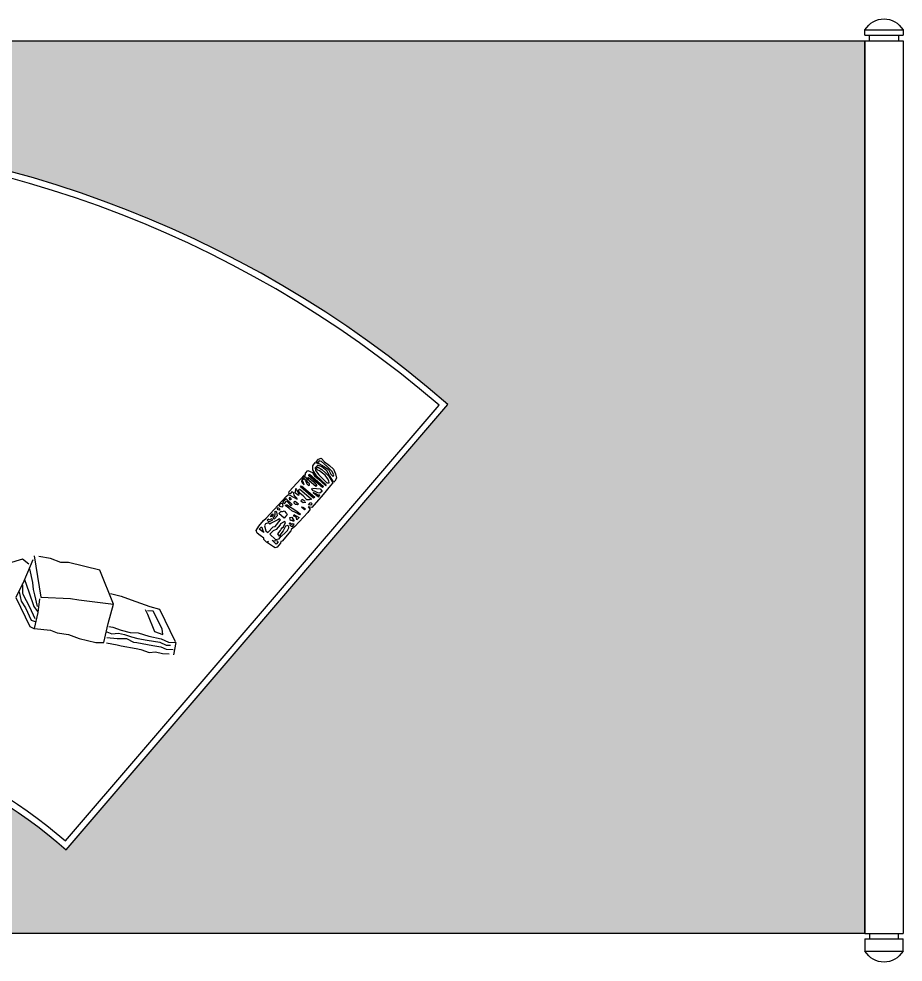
# Model space of a CAD drawing. Header units: millimetres. Extents: x 437 to 2297, y 289 to 1029.
# Drawn here: x 1603 to 2297, y 289 to 1029 of the extents above; entities that cross this region are included whole.
import ezdxf

# ---------------------------------------------------------------- set-up
doc = ezdxf.new("R2010")
doc.units = ezdxf.units.MM
for name, color, linetype in [('3', 3, 'Continuous'), ('4', 4, 'Continuous'), ('7', 7, 'Continuous'), ('BH', 3, 'Continuous')]:
    doc.layers.add(name, color=color, linetype=linetype)

# ---------------------------------------------------------------- blocks, each defined once
blk = doc.blocks.new('A$C17FF35E8')
at = {"layer": 'BH'}
h = blk.add_hatch(dxfattribs=at)
h.set_pattern_fill('ESCHER', color=256, scale=50, style=0)
h.set_pattern_definition([(59.99999999999999, (-630.7850322477962, -3086.881231658718), (-59.99999997655987, -1.353315237651032e-08), [55.00000000000001, -5]), (180, (-630.7850322477962, -3086.881231658718), (29.99999999999999, -51.9615242), [55.00000000000001, -5]), (300.0000000000001, (-630.7850322477962, -3086.881231658718), (59.99999997655987, -1.353315237651032e-08), [55.00000000000001, -5]), (59.99999999999999, (-625.7850322477962, -3086.881231658718), (-59.99999997655987, -1.353315237651032e-08), [10, -50]), (300.0000000000001, (-625.7850322477962, -3086.881231658718), (59.99999997655987, -1.353315237651032e-08), [10, -50]), (59.99999999999999, (-633.2850322477962, -3082.551104658718), (-59.99999997655987, -1.353315237651032e-08), [10, -50]), (180, (-633.2850322477962, -3082.551104658718), (29.99999999999999, -51.9615242), [10, -50]), (300.0000000000001, (-633.2850322477962, -3091.211358658718), (59.99999997655987, -1.353315237651032e-08), [10, -50]), (180, (-633.2850322477962, -3091.211358658718), (29.99999999999999, -51.9615242), [10, -50]), (59.99999999999999, (-650.7850322477962, -3086.881231658718), (-59.99999997655987, -1.353315237651032e-08), [10, -50]), (300.0000000000001, (-650.7850322477962, -3086.881231658718), (59.99999997655987, -1.353315237651032e-08), [10, -50]), (59.99999999999999, (-620.7850322477962, -3104.201739708718), (-59.99999997655987, -1.353315237651032e-08), [10, -50]), (180, (-620.7850322477962, -3104.201739708718), (29.99999999999999, -51.9615242), [10, -50]), (300.0000000000001, (-620.7850322477962, -3069.560723608718), (59.99999997655987, -1.353315237651032e-08), [10, -50]), (180, (-620.7850322477962, -3069.560723608718), (29.99999999999999, -51.9615242), [10, -50]), (0, (-620.7850322477962, -3078.220977608718), (-30, 51.9615242), [35, -25]), (0, (-620.7850322477962, -3095.541485708718), (-30, 51.9615242), [35, -25]), (120, (-628.2850322477962, -3073.890850608718), (-59.99999997655987, 1.353317458097081e-08), [34.99999999999998, -24.99999999999999]), (120, (-643.2850322477962, -3082.551104658718), (-59.99999997655987, 1.353317458097081e-08), [34.99999999999998, -24.99999999999999]), (240, (-643.2850322477962, -3091.211358658718), (29.99999997655985, -51.96152421353317), [35, -25]), (240, (-628.2850322477962, -3099.871612708718), (29.99999997655985, -51.96152421353317), [35, -25])])
edge = h.paths.add_edge_path(flags=16)
edge.add_arc((933.2072063310143, -219.879775065192), 409.8662078151128, 48.69815733620402, 131.3018426637961, ccw=False)
edge.add_line((1203.729489795198, 88.02930641514467), (1503.113610318834, 437.2913671742699))
edge.add_arc((933.2072063310143, -219.8797750651893), 869.8662078151118, 49.06779322795396, 130.932206772046)
edge.add_line((363.3008023431948, 437.2913671742704), (662.6849228668298, 88.02930641514467))
h.paths.add_polyline_path([(1830.000001668255, 722.4938266374957), (1830.000001668255, 22.49382663749566), (30.00000166825521, 22.49382663749566), (30.00000166825521, 722.4938266374957)])
at = {"layer": '3'}
for points in [[(1401.646708339111, 391.8876340399479), (1399.70909022765, 392.4017238207753), (1401.486109373664, 394.4174162128938), (1403.659673360027, 395.1879435532264), (1406.390377366147, 392.1835244903659), (1410.21790395496, 389.4062571328523), (1413.412939828518, 386.5895377059642), (1414.918817190087, 382.873768288152), (1415.772130229465, 379.4347690875288), (1414.331431316949, 377.1225793248532), (1413.591006360732, 376.2827071408483), (1413.254686127235, 376.5792045114049), (1410.087286280847, 381.4612340207159), (1408.097004693081, 385.3055275049433), (1404.249404497331, 388.39901714902), (1400.986581596686, 389.7828718881501), (1399.061477209793, 387.599204776066), (1399.350087809183, 385.5536196096496), (1401.952783967403, 382.0650027187226), (1408.066758839697, 375.7793921384509), (1409.964229737283, 375.8977469307511), (1409.547608752131, 377.4591365064612), (1408.64658736833, 379.1490442580407), (1406.884687987056, 381.8964210786175), (1404.718686420925, 383.5074261072714), (1402.384524717293, 385.2666823557074), (1400.931310832029, 385.6522480701201), (1399.902276524603, 386.8579624683543), (1400.918797107462, 388.3500049630311), (1404.221768470161, 386.3337070665975), (1407.416804343718, 383.5169876397094), (1409.643031806389, 380.957311276642), (1412.830505259713, 375.7590594807675), (1411.053486113701, 373.7433670886494), (1405.318322704762, 366.5599189419081), (1396.433226974697, 356.4814569813157), (1393.37871521147, 357.0846151059977), (1394.932303455326, 355.1179348998685), (1393.195434061052, 352.4697956972614), (1382.937422659515, 341.5120094832891), (1380.063584716851, 339.2691645642863), (1379.975724082827, 338.1525221630918), (1373.183890339291, 330.1094783321623), (1371.938986301761, 329.714351085312), (1371.703040426857, 328.4297339641521), (1369.037512331927, 325.4061960838858), (1367.644523053518, 324.8430941170695), (1366.171233023454, 325.5448843554068), (1361.522984512812, 328.7471709125311), (1362.243335862091, 329.9032653830996), (1361.186664279315, 329.0436682830882), (1358.664268872751, 331.2673929688622), (1358.583968121095, 332.5322851740157), (1355.765403480951, 334.4200618356817), (1353.579325770019, 336.3472913882597), (1352.806312234117, 338.5213969679062), (1354.819277255034, 341.8217064811852), (1358.501324643139, 346.3372905093124), (1360.446505174832, 348.2047330974719), (1376.203734110403, 365.061350337025), (1378.000826863354, 366.7608204425801), (1382.440766774441, 364.3392282625427), (1384.902941360195, 363.0641704364593), (1384.694631512461, 363.8448633977218), (1383.349353116339, 365.0308506425886), (1382.488477656728, 366.0883174742253), (1382.219944450319, 367.8176795325403), (1381.379145135509, 368.5589218402524), (1380.726580813317, 368.8356920574411), (1379.393816141763, 367.3239224093963), (1378.425007730874, 367.5809654732175), (1378.492792220099, 369.0138323983365), (1390.527824015828, 381.9873124202513), (1391.496631178536, 381.7302679406062), (1391.396259357806, 383.3113801949621), (1393.321363744699, 385.4950473070462), (1396.752345493161, 383.9629450013185), (1398.514242336571, 381.2155704181023), (1401.204799128816, 378.8435959283693), (1407.258550642437, 373.5066544451497), (1407.534646269078, 374.1588247558216), (1400.095465359419, 381.3141988785724), (1397.096225609027, 386.047982237109), (1397.063634491478, 389.0619622381219), (1398.948591664496, 391.8780739233334), (1401.855016938665, 391.1069396628614), (1405.978712761057, 388.665620329456), (1409.301757730693, 386.3331001464585), (1411.123881718822, 382.6370556446527), (1412.993712803195, 380.6901011760679), (1413.545901518615, 381.9944440347722), (1412.080175156963, 385.0777680579195), (1408.360586595155, 388.6554547085261), (1403.988431173291, 392.5099138136829), (1402.198898302709, 393.1919783144758), (1401.330464250414, 391.8679068865799)], [(1394.528462046475, 373.9825045810567), (1394.6163226805, 375.0991469822511), (1392.618477424322, 376.561906681668), (1392.666190844473, 378.3109936559895), (1391.785241777925, 379.6846827741902), (1390.608122229619, 380.7224224524589), (1389.571526791644, 379.5466008285221), (1388.386847360968, 378.2028059004429), (1388.150904023928, 376.9181865419218), (1389.031851800792, 375.5445010769063), (1390.377130196914, 374.3585138320395), (1390.16882034918, 375.1392067933025), (1389.604117909192, 376.5326208275092), (1388.891328980145, 377.7580587259272), (1390.224093651699, 379.2698283739719), (1391.273201566063, 377.7478916891737), (1392.550694183277, 375.1290411723726), (1393.747887338521, 373.7750792075399), (1394.212215419917, 373.9627796650502), (1394.528462046475, 373.9825045810567)], [(1393.662635282531, 380.1192606745917), (1398.014714559593, 376.5810260933595), (1400.261015629201, 373.705127443729), (1399.520591921164, 372.8652566755472), (1394.159554481475, 377.2929811310887), (1393.050221960256, 379.7635854971159), (1393.662635282531, 380.1192606745917)], [(1394.618928720671, 382.559973087858), (1405.38115588965, 373.072075128925), (1404.640730933434, 372.2322029449197), (1393.898581157435, 381.4038777957512), (1394.302684631975, 382.54024593449)], [(1384.084824230356, 370.9500143258529), (1386.075105818122, 367.105720841626), (1385.987245184097, 365.989078440432), (1385.166520724405, 366.4140998774033), (1383.316763246969, 368.0448320594251), (1384.044673230439, 371.5824597205183)], [(1386.614782057154, 371.1078220090653), (1396.17981607089, 362.9738860149646), (1394.302421318105, 362.5393066987399), (1392.553039447443, 362.5889258048674), (1389.654172807464, 365.7415932558638), (1387.320009855652, 367.5008480884767), (1385.766422859975, 369.4675297104295), (1386.022442341817, 370.435924545026), (1386.466696816275, 370.9398472890994)], [(1388.20356621055, 373.5879864917069), (1398.777558386912, 364.5645606232965), (1397.720889341999, 363.7049612859232), (1387.463141254333, 372.7481143077016), (1388.05548096967, 373.420011771741)], [(1397.219018838721, 371.6105300913237), (1402.971647276563, 371.0169320832556), (1404.168840431806, 369.6629701184229), (1404.208990183544, 369.0305233079348), (1402.708066664172, 367.6670012264876), (1401.106766248346, 367.884595874119), (1398.476436600818, 369.3079004452625), (1397.507626900247, 369.5649471622687), (1396.290358889886, 371.2351299978409), (1396.586529371645, 371.5710794377724)], [(1375.543607367978, 362.9565881852277), (1373.322333747506, 360.4369730490357), (1374.795622529392, 359.7351813948749), (1376.740800523221, 361.6026262203955), (1379.996061003634, 357.8372391122784), (1380.88457120073, 358.8450860162498), (1375.987861842436, 363.4605109293016), (1375.395522127099, 362.7886134652622)], [(1380.327427394932, 362.6200332409812), (1379.782801099744, 363.6972227512629), (1378.942001784934, 364.4384650589745), (1378.665904910114, 363.78629333248), (1378.746205661769, 362.521401127326), (1379.84302445842, 362.7485536542108)], [(1391.220274775887, 361.0771561568226), (1388.886111824077, 362.8364109894355), (1387.84951763428, 361.6605907813223), (1389.679200256599, 360.3460794700409), (1391.556592471521, 360.7806610236271)], [(1397.271681025342, 368.2803300411088), (1401.45560020641, 364.8903416106509), (1402.640280885264, 366.2341379545533), (1400.890897766421, 366.2837556448576), (1399.39753412942, 367.3017681697584), (1397.439842411022, 368.1320802371492)], [(1370.252699681677, 356.2770641983839), (1371.281733989103, 355.0713498001496), (1370.689394273766, 354.3994523361098), (1369.720584573194, 354.6564990531156), (1369.472124973722, 356.0696388248671), (1369.916379448181, 356.5735615689409)], [(1373.046239410549, 359.7847990851792), (1373.651094098634, 357.7589410721307), (1372.762583901537, 356.7510941681599), (1370.973051030956, 357.4331586689527), (1371.377155753677, 358.5695282235151), (1371.781259228219, 359.7058963622535), (1372.878078024869, 359.9330488891383)], [(1376.605230255089, 358.7368960233416), (1384.704536658995, 353.6862826365646), (1387.39509345124, 351.3143081468315), (1386.950838976781, 350.8103854027577), (1383.499781083518, 352.6587122324108), (1380.573278416368, 353.7460696009839), (1378.3671270985, 355.9895214401258), (1375.380399824497, 358.0255464899278), (1376.140900925514, 358.5491941500081)], [(1383.25393006208, 361.5326758724077), (1385.776328006509, 359.3089489492722), (1385.183988291172, 358.6370514852329), (1384.699582816796, 358.7655741358244), (1383.266443786649, 358.8349189794963), (1382.721814953597, 359.9121107271399), (1382.197261017168, 360.6730765350349), (1383.105844821202, 361.3647011524422)], [(1388.931212880149, 357.1246749170496), (1391.265375831961, 355.3654200844362), (1390.673036116623, 354.6935226203968), (1388.318799557875, 356.7689997395732), (1388.614970039633, 357.1049491795047)], [(1396.064318161517, 359.7919321155241), (1396.420713250129, 359.1792138742271), (1395.680288293913, 358.3393416902218), (1393.762746327254, 358.5372069471237), (1394.927349613128, 360.1972263991279), (1396.024168409778, 360.4243789260122)], [(1364.934155968206, 347.5322301291171), (1363.076836070538, 346.781429942152), (1362.087954052713, 347.3546952925371), (1361.347529096496, 346.5148231085318), (1362.692807492618, 345.3288358636651), (1365.774955283016, 346.790987821405), (1365.398484049601, 347.7199305866275)], [(1366.294556666931, 351.1093098595848), (1365.177661725479, 351.198381856625), (1363.696811813045, 349.5186374886143), (1365.426121324951, 349.7852420848735), (1366.462715514747, 350.9610622929868)], [(1367.291001104989, 352.9175768781865), (1367.411449070519, 351.020240099906), (1367.027419202915, 349.5676496746037), (1365.842739772239, 348.2238547465245), (1366.999781927565, 347.5023381763572), (1369.369142037095, 350.1899294483387), (1368.892298982953, 352.6999844679162), (1368.051499668143, 353.4412267756284), (1367.122842257172, 353.0658244447845)], [(1372.835322232961, 353.1046695940195), (1374.524480744949, 354.0037195849441), (1376.562473215001, 351.9085153123997), (1376.959015517488, 350.6633524979757), (1376.070505320393, 349.6555055940044), (1374.737740648838, 348.1437359459601), (1370.533746612654, 351.8499452471578), (1372.330840613784, 353.549416768536), (1372.66716084728, 353.252919397979)], [(1380.558158651631, 348.9830003882885), (1382.151894109362, 346.3838756090317), (1381.89587462752, 345.4154807744353), (1380.886916464895, 346.304970648745), (1379.621938820427, 346.2260656884582), (1379.393552827893, 347.3229831736458), (1378.997007987542, 348.5681482254313), (1380.410073410751, 348.8150256683225)], [(1382.335177797644, 350.9986927804066), (1385.954392000859, 349.0021206215174), (1386.458871082172, 348.5573756843623), (1385.402202037259, 347.6977763469895), (1384.513693088343, 346.6899308588418), (1384.393243874633, 348.5872662212992), (1383.068040333627, 349.4570325954255), (1382.267390770556, 349.5658280926491), (1382.35525140458, 350.6824704938431)], [(1357.093213062128, 341.0111215671623), (1357.906376349767, 338.2045691770272), (1358.787326664494, 336.8308814746506), (1354.959800075681, 339.6081488321643), (1356.756895366494, 341.3076167003578)], [(1370.96288003269, 347.5908024317205), (1369.589966899081, 346.7114759409792), (1364.354329977436, 344.1625757721663), (1363.44574363554, 343.47095339212), (1362.268626625097, 344.5086908330277), (1359.946977397854, 343.5701887727287), (1359.246703441555, 342.0978711940588), (1360.288248935685, 338.1944021402737), (1361.801688717488, 336.8601650914484), (1365.968141579968, 341.2472264689845), (1367.529292244058, 341.6620786318417), (1371.50750886574, 346.5136106840773), (1371.803679347498, 346.8495601240093), (1370.96288003269, 347.5908024317205)], [(1374.137841051132, 345.0903038755728), (1371.688181438125, 343.6676062245683), (1371.412088349347, 343.0154336765349), (1368.322378138717, 339.1717493498081), (1366.000728911473, 338.23324728951), (1363.315125961427, 335.5259302799836), (1367.855440231107, 331.5232236082288), (1370.84972738748, 331.8687331647752), (1371.994259604281, 333.844972665981), (1370.87736341465, 333.9340432471981), (1369.640020507669, 335.9204520225185), (1371.861294128141, 338.4400671587109), (1372.265401388724, 339.5764344759118), (1373.15391158582, 340.5842813798827), (1374.062494141675, 341.2759045814664), (1375.591054936394, 344.7047381611601), (1374.43401153289, 345.4262533155043)], [(1377.480962165569, 342.4415591686502), (1375.771730046643, 341.8587314642896), (1373.778838632663, 338.2421996644475), (1371.30154553035, 334.7541896936586), (1372.310503692977, 333.864699819349), (1375.608522503161, 336.9276897689897), (1377.257530015232, 338.4591851545788), (1378.233900846353, 340.5836744597441), (1377.965367639944, 342.3130365180591)], [(1379.257981311582, 344.4572515607688), (1380.751344948583, 343.4392390358676), (1381.680004897417, 343.8146391293503), (1382.204557585667, 343.0536719056322), (1380.723708921412, 341.3739289534451), (1379.398506670092, 342.2436916743864), (1379.654526151932, 343.2120865089832), (1378.793653230186, 344.2695511032584), (1379.089822463765, 344.6054991273663)], [(1365.533792252043, 330.5847229637538), (1369.200718627229, 330.3372363633621), (1370.04151794204, 329.5959940556504), (1368.412584036905, 327.7482763834978), (1367.235464488599, 328.7860160617665), (1365.197472018547, 330.8812203343105)]]:
    blk.add_lwpolyline(points, dxfattribs=at)
at = {"layer": '4'}
blk.add_lwpolyline([(1830.000001668255, 722.4938266374957), (1830.000001668255, 22.49382663749566), (30.00000166825521, 22.49382663749566), (30.00000166825521, 722.4938266374957)], close=True, dxfattribs=at)
at = {"layer": '7'}
for p, q in [((1830.000001668255, 731.0652552089241), (1860.000001668255, 731.0652552089241)), ((1830.000001668255, 726.7795409232099), (1830.000001668255, 731.0652552089241)), ((1830.000001668255, 726.7795409232099), (1860.000001668255, 726.7795409232099)), ((1833.750001668255, 722.4938266374957), (1833.750001668255, 726.7795409232103)), ((1856.250001668255, 726.7795409232103), (1856.250001668255, 722.4938266374957)), ((1860.000001668255, 731.0652552089241), (1860.000001668255, 726.7795409232099)), ((1830.000001668255, 22.49382663749566), (1830.000001668255, 722.4938266374957)), ((1830.000001668255, 722.4938266374957), (1860.000001668255, 722.4938266374957)), ((1860.000001668255, 722.4938266374957), (1860.000001668255, 22.49382663749566)), ((1830.000001668255, 22.49382663749611), (1860.000001668255, 22.49382663749611)), ((1833.750001668255, 22.49382663749611), (1833.750001668255, 18.20811235178144)), ((1856.250001668255, 18.20811235178144), (1856.250001668255, 22.49382663749611)), ((1830.000001668255, 18.20811235178144), (1860.000001668255, 18.20811235178144)), ((1830.000001668255, 18.20811235178144), (1830.000001668255, 8.571427702575875)), ((1860.000001668255, 8.571427702575875), (1860.000001668255, 18.20811235178144)), ((1830.000001668255, 8.571427702575875), (1860.000001668255, 8.571427702575875))]:
    blk.add_line(p, q, dxfattribs=at)
for points in [[(662.6849228668298, 88.02930641514467, -0.3768899368627225), (1203.729489795198, 88.02930641514467), (1503.113610318834, 437.2913671742699, 0.3732105203369471), (363.3008023431948, 437.2913671742699)], [(663.2072063310143, 95.102717125872, -0.3699396874964852), (1203.207206331013, 95.102717125872), (1496.072707813716, 436.7601450288598, 0.3699396874964852), (370.3417048483116, 436.7601450288598)]]:
    blk.add_lwpolyline(points, format="xyb", close=True, dxfattribs=at)
for points in [[(1178.714982564436, 318.6356320538066), (1183.897049402984, 286.1971338323083), (1207.043626285093, 285.1618635340751), (1213.607580249065, 284.1265916607408), (1240.899812860709, 280.675688566495), (1230.190203167202, 307.2476477475316), (1205.661741983038, 313.4592758373365), (1199.443258388736, 313.4592758373365), (1191.497420122709, 316.5650883071371), (1182.169694731258, 317.9454508049166)], [(1174.569326834901, 312.0789133395565), (1169.387257172983, 315.8749086333492), (1135.531070597368, 305.8672868248541), (1144.513322795778, 299.3105696857056), (1157.641233547093, 293.0989415959011), (1157.641233547093, 293.0989415959011)], [(1177.678568632052, 315.5298180089039), (1170.423671105367, 298.620388436816), (1164.205187511066, 285.8520447829651), (1175.260267574244, 263.0760777455171), (1178.369509371394, 261.6957168228391)], [(1181.133280798874, 278.9502354442702), (1179.060452934107, 287.9225869545326), (1178.024039001722, 292.063671297668), (1177.678568632052, 297.5851181385833), (1175.260267574244, 308.2829196208663)], [(1179.405923303778, 269.287705835322), (1175.260267574244, 278.2600557704823), (1170.078197912326, 288.2676760038757), (1169.732727542654, 289.6480385016557), (1169.732727542654, 295.1694853425706), (1169.387257172983, 296.5498462652486)], [(1171.11461184471, 300.000749359494), (1174.569326834901, 290.3382197505452), (1178.369509371394, 278.9502354442702), (1181.133280798874, 274.8091511011353)], [(1166.968958938545, 290.3382197505452), (1168.3508432406, 283.0913213625076), (1171.805555407422, 277.9149651460375), (1176.296681506627, 268.2524339619872), (1179.405923303778, 267.2171620886525)], [(1238.48151462627, 288.9578572527657), (1246.772826085339, 286.8873150811978), (1254.718664351367, 284.1265916607408), (1269.228459404736, 278.9502354442702), (1276.828827301092, 276.8796932727028), (1289.265794489695, 251.3430043898989)], [(1182.8606354706, 284.8167729096303), (1181.478751168544, 274.1189714273469), (1178.714982564436, 261.6957168228391), (1191.497420122709, 260.3153543250596), (1196.679489784627, 258.2448121534917), (1205.661741983038, 256.8644512308138), (1213.953053442106, 253.7586371859115), (1227.080961370051, 250.6528247161109), (1233.299444964353, 250.6528247161109), (1236.754157131174, 265.4917105415298), (1240.899812860709, 280.675688566495)], [(1265.773747237914, 276.5346042233596), (1267.50110190964, 272.7386089295674), (1273.028644764599, 259.2800840268264), (1279.592598728572, 256.8644512308138), (1278.901655165859, 261.3506261983944), (1271.992230832215, 275.1542417255801), (1267.50110190964, 275.4993323500248)], [(1235.717743198791, 258.9349934023817), (1239.517928558655, 257.5546324797037), (1244.699998220572, 257.8997215290469), (1249.536594689449, 256.8644512308138), (1255.064137544407, 255.1389996836915), (1259.900734013284, 253.7586371859115), (1267.155631539968, 252.3782762632336), (1277.174297670763, 250.9979137654541), (1282.01089696301, 248.5822809694419), (1285.465609129831, 248.5822809694419)], [(1237.099630324215, 263.0760777455171), (1240.208872121366, 262.7309871210718), (1246.772826085339, 260.3153543250596), (1254.027723612024, 258.5899027779369), (1260.246204382955, 258.2448121534917), (1268.537515842024, 255.4840887330347), (1278.210711603148, 253.4135465614668), (1284.083724827777, 250.9979137654541), (1289.611264859366, 250.6528247161109), (1287.88391018764, 240.9902935320606)], [(1235.717743198791, 254.4488184348015), (1243.663584288188, 253.7586371859115), (1250.918481814873, 253.7586371859115), (1256.446021846462, 250.9979137654541), (1259.209793273942, 250.6528247161109), (1271.646757639174, 248.2371919200987), (1277.865241233476, 247.2019200467639), (1282.01089696301, 245.4764684996408), (1287.538436994599, 245.131377875196)], [(1235.37227282912, 250.3077340916661), (1243.663584288188, 248.9273715938862), (1246.772826085339, 247.8921012956534), (1258.518849711229, 245.821559124086), (1262.319032247722, 245.131377875196), (1268.882989035064, 242.7157450791833), (1273.719585503941, 243.4059263280733), (1279.24712553553, 242.0255638302933), (1284.429195197448, 241.680473205849)]]:
    blk.add_lwpolyline(points, dxfattribs=at)
at = {"layer": '7', "extrusion": (0, 0, -1)}
for centre, major_axis, ratio, start_param, end_param in [((1845.000001668255, 718.208112351781), (-1.061077152068542e-12, 21.42857142857156), 0.8750000000000103, -0.9272952180015318, 0.9272952180016452), ((1845.000001668255, 21.42857055971945), (1.0540033043878e-12, 21.42857142857201), 0.8749999999999815, 2.214297435588132, 4.068887871591341)]:
    blk.add_ellipse(centre, major_axis=major_axis, ratio=ratio, start_param=start_param, end_param=end_param, dxfattribs=at)

msp = doc.modelspace()

# ---------------------------------------------------------------- block references
msp.add_blockref('A$C17FF35E8', (436.8718485656727, 289.1882784234792))

doc.saveas('drawing.dxf')
